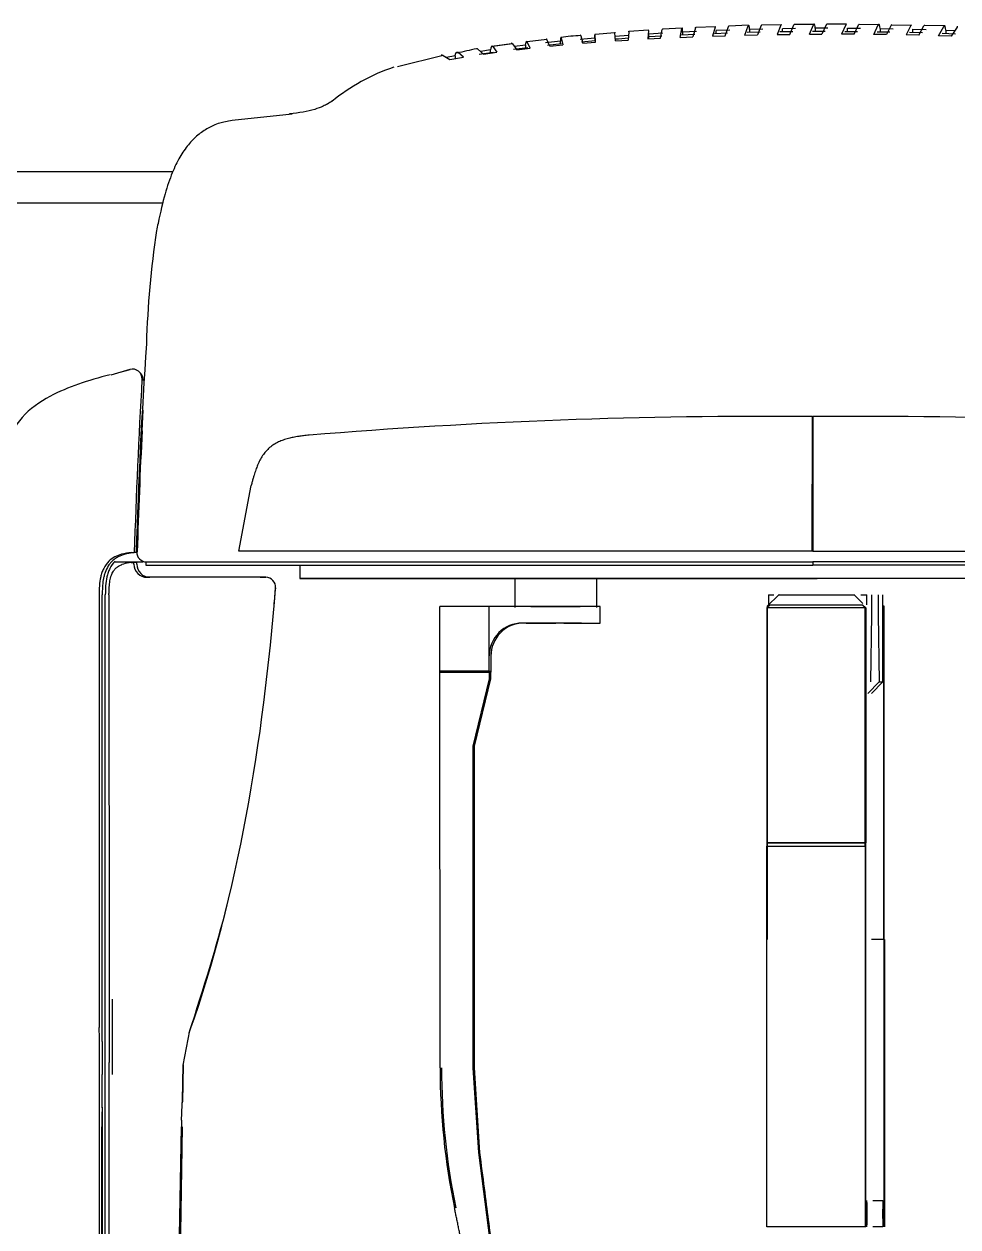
# Model space of a CAD drawing. Header units: millimetres. Extents: x -6176 to 11988, y -1403 to 10916.
# Drawn here: x -4565.5 to -4281.1, y 4249.7 to 4616 of the extents above; entities that cross this region are included whole.
import ezdxf

# ---------------------------------------------------------------- set-up
doc = ezdxf.new("R2010")
doc.units = ezdxf.units.MM

# ---------------------------------------------------------------- blocks, each defined once
blk = doc.blocks.new('08864')
at = {"color": 0, "linetype": 'Continuous'}
for p, q in [((1156.68, 1806.29), (1150.68, 1805.81)), ((1156.86, 1803.83), (1156.7, 1806.26)), ((1160.96, 1806.58), (1160.77, 1804.08)), ((1166.99, 1807.12), (1160.99, 1806.64)), ((1166.96, 1807), (1166.76, 1804.42)), ((1171.35, 1806.18), (1167.04, 1805.91)), ((1170.65, 1804.62), (1171.14, 1807.26)), ((1177.22, 1807.68), (1171.22, 1807.42)), ((1176.64, 1804.9), (1177.14, 1807.59)), ((1181.58, 1806.71), (1177.35, 1806.51)), ((1177.35, 1806.51), (1177.35, 1805.6)), ((1181.26, 1807.79), (1180.5, 1805.06)), ((1187.38, 1808.13), (1181.38, 1807.87)), ((1187.26, 1808.05), (1186.49, 1805.27)), ((1191.06, 1806.16), (1187.06, 1806.02)), ((1191.72, 1807.12), (1187.58, 1806.97)), ((1187.58, 1806.04), (1187.58, 1806.97)), ((1190.33, 1805.39), (1191.32, 1808.2)), ((1197.46, 1808.57), (1191.47, 1808.31)), ((1196.33, 1805.55), (1197.32, 1808.39)), ((1201, 1806.44), (1197.05, 1806.34)), ((1201.77, 1807.41), (1197.72, 1807.31)), ((1197.72, 1807.31), (1197.72, 1806.36)), ((1201.31, 1808.5), (1200.16, 1805.63)), ((1207.48, 1808.72), (1201.48, 1808.64)), ((1207.31, 1808.62), (1206.15, 1805.73)), ((1210.89, 1806.61), (1207, 1806.56)), ((1211.74, 1807.6), (1207.77, 1807.54)), ((1207.77, 1806.57), (1207.77, 1807.54)), ((1209.97, 1805.78), (1211.23, 1808.68)), ((1217.43, 1808.84), (1211.43, 1808.77)), ((1215.96, 1805.83), (1217.23, 1808.74)), ((1220.74, 1806.69), (1216.89, 1806.67)), ((1221.62, 1807.68), (1217.74, 1807.66)), ((1217.74, 1807.66), (1217.74, 1806.68)), ((1221.1, 1808.76), (1219.77, 1805.85)), ((1226, 1808.96), (1221.3, 1808.89)), ((1227.3, 1808.88), (1222.61, 1808.96)), ((1227.09, 1808.76), (1225.77, 1805.85)), ((1226.74, 1806.69), (1230.59, 1806.67)), ((1227.62, 1807.68), (1231.5, 1807.66)), ((1227.62, 1806.69), (1227.62, 1807.68)), ((1229.58, 1805.83), (1230.96, 1808.74)), ((1237.17, 1808.71), (1231.17, 1808.81)), ((1235.59, 1805.78), (1236.96, 1808.68)), ((1236.59, 1806.61), (1240.49, 1806.56)), ((1237.5, 1807.6), (1241.47, 1807.54)), ((1237.5, 1807.6), (1237.5, 1806.6)), ((1240.88, 1808.62), (1239.41, 1805.73)), ((1247.11, 1808.54), (1241.11, 1808.64)), ((1246.88, 1808.5), (1245.42, 1805.63)), ((1246.49, 1806.44), (1250.44, 1806.34)), ((1247.47, 1807.41), (1251.53, 1807.31)), ((1247.47, 1806.41), (1247.47, 1807.41)), ((1249.26, 1805.55), (1250.87, 1808.39)), ((1257.12, 1808.37), (1251.12, 1808.47)), ((1255.27, 1805.39), (1256.87, 1808.2)), ((1256.45, 1806.16), (1260.45, 1806.02)), ((1257.53, 1807.12), (1260.26, 1807.02)), ((1257.53, 1807.12), (1257.53, 1806.12)), ((1260.93, 1808.05), (1259.13, 1805.27)), ((1125.25, 1802.88), (1119.22, 1802.08)), ((1125.53, 1802.95), (1119.53, 1802.08)), ((1125.53, 1802.95), (1126.84, 1801.15)), ((1129.53, 1802.5), (1126.17, 1802.07)), ((1129.53, 1802.5), (1129.53, 1801.65)), ((1135.99, 1804.27), (1129.99, 1803.54)), ((1130.88, 1801.6), (1129.99, 1803.54)), ((1140.13, 1803.69), (1135.54, 1803.2)), ((1136.91, 1802.22), (1135.99, 1804.27)), ((1140.5, 1802.89), (1136.2, 1802.43)), ((1136.91, 1802.22), (1140.9, 1802.59)), ((1140.13, 1802.85), (1140.13, 1803.69)), ((1140.38, 1804.75), (1140.9, 1802.59)), ((1150.63, 1804.69), (1146.13, 1804.28)), ((1146.38, 1805.36), (1146.91, 1803.1)), ((1150.74, 1803.84), (1146.5, 1803.47)), ((1146.91, 1803.1), (1150.85, 1803.41)), ((1150.63, 1804.69), (1150.63, 1803.83)), ((1150.85, 1803.41), (1150.7, 1805.76)), ((1161.04, 1805.51), (1156.63, 1805.18)), ((1156.86, 1803.83), (1160.77, 1804.08)), ((1166.76, 1804.42), (1170.65, 1804.62)), ((1171.02, 1805.26), (1166.91, 1805.02)), ((1167.04, 1804.44), (1167.04, 1805.91)), ((1176.64, 1804.9), (1180.5, 1805.06)), ((1181.06, 1805.77), (1177.01, 1805.58)), ((1186.49, 1805.27), (1190.33, 1805.39)), ((1196.33, 1805.55), (1200.16, 1805.63)), ((1206.15, 1805.73), (1209.97, 1805.78)), ((1215.96, 1805.83), (1219.77, 1805.85)), ((1229.58, 1805.83), (1225.77, 1805.85)), ((1239.41, 1805.73), (1235.59, 1805.78)), ((1249.26, 1805.55), (1245.42, 1805.63)), ((1259.13, 1805.27), (1255.27, 1805.39)), ((1104.4, 1799.38), (1090.5, 1795.95)), ((1104.4, 1799.38), (1106.43, 1798.2)), ((1108.04, 1799.29), (1105.4, 1798.79)), ((1106.43, 1798.2), (1110.61, 1798.91)), ((1108.04, 1799.29), (1108.04, 1798.35)), ((1110.61, 1798.91), (1109, 1800.29)), ((1116.69, 1799.83), (1115, 1801.35)), ((1119.78, 1800.32), (1115.33, 1799.63)), ((1118.84, 1801.05), (1115.85, 1800.59)), ((1116.69, 1799.83), (1120.79, 1800.4)), ((1118.84, 1800.13), (1118.84, 1801.05)), ((1119.53, 1802.08), (1120.79, 1800.4)), ((1130.18, 1801.73), (1125.81, 1801.17)), ((1126.84, 1801.15), (1130.88, 1801.6)), ((1058.4, 1781.52), (1040.11, 1779.56)), ((1022.06, 1763.99), (237.46, 1763.99)), ((1019.04, 1754.44), (237.47, 1754.44)), ((1008.99, 1703.75), (1003.14, 1702.02)), ((1006.04, 1702.96), (1009.03, 1703.77)), ((1012.69, 1685.08), (1013, 1691.35)), ((1216.82, 1648.4), (1216.89, 1689.41)), ((1217.03, 1689.33), (1216.89, 1689.41)), ((1217.03, 1689.33), (1217.14, 1689.41)), ((1217.08, 1648.4), (1217.14, 1689.41)), ((1042.14, 1648.4), (1045.96, 1668.45)), ((1004.32, 1645.13), (1012.98, 1645.13)), ((1009.33, 1644.96), (1010.21, 1644.96)), ((1009.41, 1647.98), (1010.3, 1647.98)), ((1010.21, 1644.46), (1010.21, 1644.96)), ((1011.1, 1644.96), (1010.21, 1644.96)), ((1010.21, 1644.46), (1010.21, 1644.96)), ((1011.1, 1647.98), (1010.3, 1647.98)), ((1011.1, 1644.46), (1011.1, 1644.96)), ((1013.87, 1645.13), (1013.87, 1644.12)), ((1014.05, 1645.12), (1025.92, 1645.12)), ((1025.92, 1645.12), (1217.02, 1645.12)), ((1216.97, 1648.32), (1216.82, 1648.4)), ((1216.97, 1648.32), (1217.08, 1648.4)), ((1217.02, 1645.12), (1217.02, 1644.12)), ((1409.08, 1645.12), (1217.02, 1645.12)), ((1007, 1644.5), (1006.47, 1644.31)), ((1013.87, 1644.12), (1025.92, 1644.12)), ((1025.92, 1644.12), (1217.02, 1644.12)), ((1060.75, 1644.12), (1060.75, 1640.12)), ((1409.08, 1644.12), (1217.02, 1644.12)), ((1035.69, 1640.46), (1013.34, 1640.46)), ((1047.75, 1640.46), (1035.69, 1640.46)), ((1050.36, 1640.46), (1047.75, 1640.46)), ((1048.65, 1640.46), (1050.36, 1640.46)), ((1060.75, 1640.12), (1218.37, 1640.12)), ((1381.6, 1640.12), (1060.75, 1640.12)), ((1126.19, 1640.12), (1126.19, 1631.26)), ((1151.18, 1631.23), (1151.18, 1640.12)), ((1191.51, 1640.12), (1201.2, 1640.12)), ((1212.27, 1640.12), (1214.9, 1640.12)), ((1381.6, 1640.12), (1218.37, 1640.12)), ((1000.55, 1499.12), (1000.55, 1635.12)), ((1000.55, 1499.12), (1000.55, 1635.12)), ((1053.35, 1637.22), (1053.4, 1637.22)), ((1206.63, 1635.12), (1203.13, 1631.62)), ((1203.48, 1635.12), (1203.48, 1631.61)), ((1203.48, 1635.12), (1205.11, 1635.12)), ((1206.8, 1635.12), (1206.63, 1635.12)), ((1206.63, 1635.12), (1229.63, 1635.12)), ((1229.63, 1635.12), (1229.8, 1635.12)), ((1232.22, 1632.53), (1229.63, 1635.12)), ((1231.59, 1635.12), (1233.47, 1635.12)), ((1233.47, 1632.12), (1233.47, 1635.12)), ((1234.92, 1635.12), (1234.92, 1629.12)), ((1236.9, 1635.12), (1236.9, 1629.12)), ((1238.34, 1608.62), (1238.34, 1635.12)), ((1118.43, 1631.52), (1103.43, 1631.52)), ((1103.43, 1611.52), (1103.43, 1631.52)), ((1146.57, 1631.52), (1118.43, 1631.52)), ((1118.43, 1616.52), (1118.43, 1631.52)), ((1131.1, 1631.52), (1126.19, 1631.52)), ((1131.1, 1631.52), (1146.1, 1631.52)), ((1152.19, 1631.52), (1146.56, 1631.52)), ((1152.19, 1626.52), (1152.19, 1631.58)), ((1204, 1632.12), (1202.98, 1631.12)), ((1202.98, 1631.12), (1202.98, 1559.62)), ((1232.98, 1631.12), (1202.98, 1631.12)), ((1203.13, 1631.62), (1203.13, 1530.12)), ((1204, 1632.12), (1232, 1632.12)), ((1232.98, 1631.12), (1232, 1632.12)), ((1232, 1632.12), (1232.12, 1632.12)), ((1233.12, 1631.12), (1232.12, 1632.12)), ((1232.98, 1559.62), (1232.98, 1631.12)), ((1232.98, 1631.12), (1233.12, 1631.12)), ((1233.12, 1631.12), (1233.12, 1559.62)), ((1238.52, 1631.62), (1238.52, 1530.12)), ((1238.69, 1631.62), (1238.52, 1631.62)), ((1238.69, 1530.12), (1238.69, 1631.62)), ((1234.92, 1629.12), (1234.57, 1608.62)), ((1236.9, 1629.12), (1237.25, 1608.62)), ((1129.66, 1626.52), (1138.69, 1626.52)), ((1141.18, 1626.52), (1151.18, 1626.52)), ((1146.57, 1626.52), (1152.19, 1626.52)), ((1118.43, 1611.52), (1118.43, 1616.52)), ((1118.95, 1616.52), (1118.95, 1611.52)), ((1103.43, 1612.02), (1118.43, 1612.02)), ((1103.46, 1491.02), (1103.43, 1612.02)), ((1118.43, 1612.02), (1118.43, 1609.55)), ((1118.95, 1609.55), (1118.95, 1612.02)), ((1103.43, 1611.52), (1118.43, 1611.52)), ((1118.43, 1609.55), (1113.43, 1589.02)), ((1113.95, 1589.02), (1118.95, 1609.55)), ((1118.43, 1609.55), (1118.95, 1609.55)), ((1237.25, 1608.62), (1233.81, 1605.12)), ((1238.34, 1608.62), (1234.84, 1605.12)), ((1237.25, 1608.62), (1238.34, 1608.62)), ((1113.43, 1589.02), (1113.46, 1491.02)), ((1113.43, 1589.02), (1113.95, 1589.02)), ((1113.92, 1491.02), (1113.95, 1589.02)), ((1202.98, 1559.62), (1232.98, 1559.62)), ((1202.99, 1559.62), (1202.98, 1558.62)), ((1202.98, 1558.62), (1232.98, 1558.62)), ((1202.98, 1442.62), (1202.98, 1558.62)), ((1232.98, 1559.62), (1202.99, 1559.62)), ((1232.98, 1559.62), (1232.98, 1559.62)), ((1232.98, 1558.62), (1232.98, 1559.62)), ((1232.98, 1558.62), (1232.98, 1442.62)), ((1233.12, 1559.62), (1233.12, 1559.62)), ((1233.12, 1450.62), (1233.12, 1559.62)), ((1238.52, 1530.12), (1234.92, 1530.12)), ((1238.69, 1530.12), (1238.52, 1530.12)), ((1238.7, 1450.62), (1238.7, 1530.12)), ((1238.84, 1530.12), (1238.84, 1442.62)), ((1003.55, 1511.94), (1003.55, 1499.09)), ((1002.66, 1502.84), (1002.67, 1492.65)), ((1025.21, 1491.88), (1027.27, 1502.41)), ((1025.21, 1491.88), (1027.27, 1502.41)), ((1000.55, 1499.12), (1000.55, 1489.02)), ((1000.55, 1499.12), (1000.55, 1489.02)), ((1003.55, 1499.09), (1003.55, 1489.05)), ((999.69, 1432.33), (999.67, 1493.04)), ((1001.4, 1432.33), (1001.42, 1493.04)), ((1002.69, 1431.84), (1002.67, 1492.65)), ((1025.03, 1481.09), (1025.21, 1491.88)), ((1025.03, 1481.09), (1025.21, 1491.88)), ((1025.08, 1480.72), (1025.28, 1491.94)), ((1113.46, 1491.02), (1115.13, 1465.26)), ((1115.58, 1465.26), (1113.92, 1491.02)), ((1000.55, 1479.12), (1000.55, 1489.02)), ((1000.55, 1479.12), (1000.55, 1489.02)), ((1000.44, 1307.62), (1000.44, 1473.12)), ((1000.65, 1307.62), (1000.65, 1473.12)), ((1023.93, 1431.02), (1024.66, 1473.09)), ((1024.94, 1473.09), (1024.21, 1431.02)), ((1115.13, 1465.26), (1124.56, 1392.84)), ((1233.12, 1442.62), (1233.12, 1450.62)), ((1233.12, 1450.62), (1233.12, 1442.62)), ((1235.28, 1450.62), (1238.34, 1450.62)), ((1238.7, 1442.62), (1238.7, 1450.62)), ((1238.7, 1450.62), (1238.7, 1442.62)), ((1232.98, 1442.62), (1202.98, 1442.62)), ((1233.12, 1442.62), (1232.98, 1442.62)), ((1238.34, 1442.62), (1235.28, 1442.62))]:
    blk.add_line(p, q, dxfattribs=at)
for centre, radius, start, end in [((1149.38, 1742.59), 62.94, 92.8211, 98.3154), ((1210.49, 1094.04), 712.31, 93.99143, 94.32767), ((1321.75, 888.07), 936.59, 102.78081, 103.15459), ((1108.76, 1738.34), 60.66, 108.6714, 129.1491), ((1036.42, 1742.57), 19.68, 163.2527, 169.9038), ((1331.67, 1700.81), 317.87, 171.8199, 178.045), ((2823.23, 1590.94), 1813.26, 176.18447, 178.19051), ((3009.62, 1585.25), 2000.3, 176.68836, 178.20267), ((3009.62, 1585.25), 2000.3, 176.68836, 178.20267), ((1203.12, -15.18), 1704.65, 89.53727, 94.69651), ((37806.88, 1614.26), 36589.93, 179.882441, 179.946667), ((1232.15, 4), 1685.48, 85.27219, 90.51031), ((3046.35, 1584.66), 2036.14, 177.17287, 178.21125), ((1008.72, 1638.73), 9.03, 104.7601, 132.6764), ((1010.77, 1631.55), 16.49, 94.7251, 105.2902), ((1010.55, 1632.68), 12.34, 95.6841, 106.7236), ((1020.8, 1327.38), 320.97, 91.735, 91.772), ((1014.06, 1648.11), 2.99, 177.8619, 269.6807), ((1015.09, 1644.45), 4, 179.9612, 269.9178), ((111047.35, 1618.26), 110047.75, 179.9912207, 180.0598417), ((-109046.26, 1618.26), 110047.75, 359.9401583, 0.0087793), ((111211.55, 1618.32), 110208.95, 179.9912659, 180.0600382), ((1128.43, 1616.51), 10, 89.7341, 179.9678), ((1128.92, 1616.55), 9.97, 90.1182, 180.1794), ((1138.35, -1299.83), 2926.36, 89.83908, 90.19329), ((1312.71, 1491.01), 209.24, 179.9981, 191.7407), ((1313.51, 1490.9), 209.59, 179.9662, 191.6887), ((1123.95, 1472.59), 99.29, 178.5174, 179.7143), ((1117.29, 1446.62), 116.26, 358.0302, 1.9698), ((1349.82, 1446.62), 111.55, 177.9464, 182.0522)]:
    blk.add_arc(centre, radius, start, end, dxfattribs=at)
for centre, major_axis, ratio, start_param, end_param in [((1009.77, 1700.97), (0, -2.9), 0.999848, 1.512989, 3.398705), ((1009.77, 1700.97), (0, -2.9), 0.999848, 1.512989, 3.398705), ((1014.21, 1644.46), (0, -4), 0.999848, 4.712389, 6.283185), ((1014.21, 1644.46), (0, -4), 0.999848, 4.712389, 6.283185), ((1050.36, 1637.46), (0, -3), 0.999848, 1.4913, 3.141593), ((1050.36, 1637.46), (0, -3), 0.999848, 1.4913, 3.141593), ((1023.03, 1481.12), (0, -2), 0.999848, 1.220651, 1.341713), ((1023.03, 1481.12), (0, -2), 0.999848, 1.341713, 1.553343), ((1000.55, 1473.12), (0, -6), 0.017452, 3.141593, 4.712389), ((1000.55, 1473.12), (0, -6), 0.017452, 1.570796, 3.141593)]:
    blk.add_ellipse(centre, major_axis=major_axis, ratio=ratio, start_param=start_param, end_param=end_param, dxfattribs=at)
for points, degree, knots in [([(1156.67, 1806.44), (1156.68, 1806.44), (1156.68, 1806.43), (1156.69, 1806.37), (1156.7, 1806.32), (1156.7, 1806.26)], 3, [0.6101336, 0.6101336, 0.6101336, 0.6101336, 0.75, 0.75, 1, 1, 1, 1]), ([(1160.96, 1806.58), (1160.96, 1806.64), (1160.97, 1806.7), (1160.98, 1806.75), (1160.98, 1806.76), (1160.99, 1806.77)], 3, [0, 0, 0, 0, 0.25, 0.25, 0.3837436, 0.3837436, 0.3837436, 0.3837436]), ([(1166.96, 1807), (1166.96, 1807.05), (1166.97, 1807.11), (1166.98, 1807.16), (1166.98, 1807.18), (1166.99, 1807.18)], 3, [0, 0, 0, 0, 0.25, 0.25, 0.3750394, 0.3750394, 0.3750394, 0.3750394]), ([(1171.22, 1807.44), (1171.21, 1807.44), (1171.2, 1807.43), (1171.18, 1807.37), (1171.16, 1807.32), (1171.14, 1807.25)], 3, [0.6294208, 0.6294208, 0.6294208, 0.6294208, 0.75, 0.75, 1, 1, 1, 1]), ([(1177.35, 1806.51), (1177.34, 1806.96), (1177.32, 1807.25), (1177.28, 1807.62), (1177.27, 1807.71), (1177.23, 1807.79), (1177.21, 1807.78), (1177.18, 1807.71), (1177.16, 1807.65), (1177.14, 1807.59)], 3, [0, 0, 0, 0, 0.25, 0.25, 0.5, 0.5, 0.75, 0.75, 1, 1, 1, 1]), ([(1181.26, 1807.79), (1181.29, 1807.85), (1181.32, 1807.91), (1181.36, 1807.96), (1181.37, 1807.98), (1181.38, 1807.98)], 3, [0, 0, 0, 0, 0.25, 0.25, 0.3703496, 0.3703496, 0.3703496, 0.3703496]), ([(1187.26, 1808.05), (1187.29, 1808.11), (1187.32, 1808.17), (1187.35, 1808.22), (1187.37, 1808.23), (1187.38, 1808.24)], 3, [0, 0, 0, 0, 0.25, 0.25, 0.3700467, 0.3700467, 0.3700467, 0.3700467]), ([(1191.47, 1808.39), (1191.45, 1808.39), (1191.44, 1808.37), (1191.39, 1808.32), (1191.35, 1808.26), (1191.32, 1808.2)], 3, [0.6302185, 0.6302185, 0.6302185, 0.6302185, 0.75, 0.75, 1, 1, 1, 1]), ([(1197.72, 1807.31), (1197.69, 1807.77), (1197.65, 1808.05), (1197.59, 1808.43), (1197.55, 1808.52), (1197.49, 1808.6), (1197.45, 1808.58), (1197.38, 1808.51), (1197.35, 1808.45), (1197.32, 1808.39)], 3, [0, 0, 0, 0, 0.25, 0.25, 0.5, 0.5, 0.75, 0.75, 1, 1, 1, 1]), ([(1201.31, 1808.5), (1201.35, 1808.56), (1201.39, 1808.62), (1201.44, 1808.67), (1201.46, 1808.68), (1201.48, 1808.68)], 3, [0, 0, 0, 0, 0.25, 0.25, 0.37216, 0.37216, 0.37216, 0.37216]), ([(1207.31, 1808.62), (1207.35, 1808.68), (1207.38, 1808.74), (1207.44, 1808.79), (1207.46, 1808.81), (1207.48, 1808.81)], 3, [0, 0, 0, 0, 0.25, 0.25, 0.3770331, 0.3770331, 0.3770331, 0.3770331]), ([(1211.43, 1808.87), (1211.4, 1808.87), (1211.38, 1808.86), (1211.32, 1808.8), (1211.28, 1808.74), (1211.23, 1808.68)], 3, [0.619823, 0.619823, 0.619823, 0.619823, 0.75, 0.75, 1, 1, 1, 1]), ([(1217.74, 1807.66), (1217.7, 1808.11), (1217.65, 1808.4), (1217.57, 1808.78), (1217.53, 1808.87), (1217.44, 1808.95), (1217.4, 1808.93), (1217.32, 1808.86), (1217.28, 1808.8), (1217.23, 1808.74)], 3, [0, 0, 0, 0, 0.25, 0.25, 0.5, 0.5, 0.75, 0.75, 1, 1, 1, 1]), ([(1221.1, 1808.76), (1221.14, 1808.82), (1221.18, 1808.88), (1221.25, 1808.94), (1221.28, 1808.95), (1221.3, 1808.95)], 3, [0, 0, 0, 0, 0.25, 0.25, 0.3878139, 0.3878139, 0.3878139, 0.3878139]), ([(1227.09, 1808.76), (1227.14, 1808.82), (1227.18, 1808.88), (1227.25, 1808.94), (1227.28, 1808.95), (1227.3, 1808.95)], 3, [0, 0, 0, 0, 0.25, 0.25, 0.3901443, 0.3901443, 0.3901443, 0.3901443]), ([(1231.17, 1808.93), (1231.15, 1808.93), (1231.12, 1808.92), (1231.05, 1808.86), (1231, 1808.8), (1230.96, 1808.74)], 3, [0.6104848, 0.6104848, 0.6104848, 0.6104848, 0.75, 0.75, 1, 1, 1, 1]), ([(1237.5, 1807.6), (1237.46, 1808.05), (1237.41, 1808.34), (1237.32, 1808.72), (1237.28, 1808.81), (1237.18, 1808.89), (1237.14, 1808.87), (1237.05, 1808.8), (1237, 1808.74), (1236.96, 1808.68)], 3, [0, 0, 0, 0, 0.25, 0.25, 0.5, 0.5, 0.75, 0.75, 1, 1, 1, 1]), ([(1240.88, 1808.62), (1240.93, 1808.68), (1240.98, 1808.74), (1241.06, 1808.8), (1241.08, 1808.81), (1241.11, 1808.81)], 3, [0, 0, 0, 0, 0.25, 0.25, 0.3876508, 0.3876508, 0.3876508, 0.3876508]), ([(1246.88, 1808.5), (1246.93, 1808.56), (1246.98, 1808.62), (1247.06, 1808.67), (1247.08, 1808.68), (1247.11, 1808.69)], 3, [0, 0, 0, 0, 0.25, 0.25, 0.3863619, 0.3863619, 0.3863619, 0.3863619]), ([(1251.13, 1808.58), (1251.1, 1808.58), (1251.07, 1808.57), (1250.98, 1808.51), (1250.93, 1808.45), (1250.87, 1808.39)], 3, [0.6145726, 0.6145726, 0.6145726, 0.6145726, 0.75, 0.75, 1, 1, 1, 1]), ([(1257.53, 1807.12), (1257.47, 1807.58), (1257.42, 1807.86), (1257.31, 1808.24), (1257.25, 1808.33), (1257.15, 1808.41), (1257.09, 1808.39), (1256.98, 1808.32), (1256.93, 1808.26), (1256.87, 1808.2)], 3, [0, 0, 0, 0, 0.25, 0.25, 0.5, 0.5, 0.75, 0.75, 1, 1, 1, 1]), ([(1260.93, 1808.05), (1260.99, 1808.11), (1261.05, 1808.17), (1261.15, 1808.22), (1261.18, 1808.24), (1261.21, 1808.24)], 3, [0, 0, 0, 0, 0.25, 0.25, 0.3862265, 0.3862265, 0.3862265, 0.3862265]), ([(1125.53, 1802.95), (1125.47, 1803), (1125.42, 1803.05), (1125.31, 1803.1), (1125.27, 1803.11), (1125.22, 1803.09)], 3, [0, 0, 0, 0, 0.25, 0.25, 0.4476147, 0.4476147, 0.4476147, 0.4476147]), ([(1129.53, 1802.5), (1129.57, 1802.94), (1129.61, 1803.2), (1129.68, 1803.56), (1129.72, 1803.64), (1129.76, 1803.68)], 3, [0, 0, 0, 0, 0.25, 0.25, 0.4971773, 0.4971773, 0.4971773, 0.4971773]), ([(1129.79, 1803.7), (1129.82, 1803.71), (1129.84, 1803.7), (1129.91, 1803.65), (1129.95, 1803.6), (1129.99, 1803.54)], 3, [0.5623266, 0.5623266, 0.5623266, 0.5623266, 0.75, 0.75, 1, 1, 1, 1]), ([(1135.8, 1804.43), (1135.82, 1804.44), (1135.85, 1804.43), (1135.91, 1804.38), (1135.95, 1804.32), (1135.99, 1804.27)], 3, [0.5757173, 0.5757173, 0.5757173, 0.5757173, 0.75, 0.75, 1, 1, 1, 1]), ([(1140.38, 1804.75), (1140.36, 1804.81), (1140.34, 1804.86), (1140.29, 1804.93), (1140.27, 1804.94), (1140.23, 1804.86), (1140.21, 1804.78), (1140.17, 1804.42), (1140.15, 1804.14), (1140.13, 1803.69)], 3, [0, 0, 0, 0, 0.25, 0.25, 0.5, 0.5, 0.75, 0.75, 1, 1, 1, 1]), ([(1146.38, 1805.36), (1146.36, 1805.42), (1146.34, 1805.47), (1146.3, 1805.52), (1146.29, 1805.53), (1146.28, 1805.53)], 3, [0, 0, 0, 0, 0.25, 0.25, 0.4042624, 0.4042624, 0.4042624, 0.4042624]), ([(1150.63, 1804.69), (1150.64, 1805.14), (1150.64, 1805.42), (1150.65, 1805.78), (1150.66, 1805.87), (1150.67, 1805.91)], 3, [0, 0, 0, 0, 0.25, 0.25, 0.4968477, 0.4968477, 0.4968477, 0.4968477]), ([(1150.67, 1805.94), (1150.68, 1805.94), (1150.68, 1805.92), (1150.69, 1805.87), (1150.69, 1805.81), (1150.7, 1805.76)], 3, [0.6017311, 0.6017311, 0.6017311, 0.6017311, 0.75, 0.75, 1, 1, 1, 1]), ([(1104.4, 1799.38), (1104.3, 1799.41), (1104.2, 1799.44), (1103.99, 1799.47), (1103.89, 1799.47), (1103.79, 1799.43)], 3, [0, 0, 0, 0, 0.25, 0.25, 0.4959307, 0.4959307, 0.4959307, 0.4959307]), ([(1108.04, 1799.29), (1108.12, 1799.7), (1108.2, 1799.94), (1108.36, 1800.26), (1108.44, 1800.34), (1108.6, 1800.41), (1108.68, 1800.41), (1108.84, 1800.37), (1108.92, 1800.33), (1109, 1800.29)], 3, [0, 0, 0, 0, 0.25, 0.25, 0.5, 0.5, 0.75, 0.75, 1, 1, 1, 1]), ([(1114.56, 1801.46), (1114.63, 1801.48), (1114.7, 1801.48), (1114.84, 1801.44), (1114.92, 1801.4), (1115, 1801.35)], 3, [0.5295982, 0.5295982, 0.5295982, 0.5295982, 0.75, 0.75, 1, 1, 1, 1]), ([(1119.53, 1802.08), (1119.47, 1802.13), (1119.41, 1802.17), (1119.3, 1802.23), (1119.24, 1802.23), (1119.12, 1802.16), (1119.07, 1802.08), (1118.95, 1801.73), (1118.89, 1801.48), (1118.84, 1801.05)], 3, [0, 0, 0, 0, 0.25, 0.25, 0.5, 0.5, 0.75, 0.75, 1, 1, 1, 1]), ([(1070.67, 1785.52), (1070.13, 1785.17), (1069.29, 1784.64), (1067.5, 1783.75), (1064.04, 1782.42), (1060.6, 1781.94), (1057.64, 1781.56)], 3, [0, 0, 0, 0, 0.140703, 0.255032, 0.468573, 1, 1, 1, 1]), ([(1057.56, 1781.55), (1057.57, 1781.55), (1057.68, 1781.57), (1057.8, 1781.58), (1057.92, 1781.59), (1058.04, 1781.6), (1058.16, 1781.61)], 5, [0.38419987, 0.38419987, 0.38419987, 0.38419987, 0.38419987, 0.38419987, 0.38636558, 0.42137401, 0.42137401, 0.42137401, 0.42137401, 0.42137401, 0.42137401]), ([(1040.12, 1779.6), (1038.65, 1779.33), (1035.74, 1778.78), (1032.46, 1777.16), (1029.34, 1775), (1026.55, 1772.08), (1024.02, 1768.35), (1021.73, 1763.55), (1019.55, 1757.23), (1018.31, 1751.71), (1017.56, 1748.23)], 3, [0, 0, 0, 0, 0.055845, 0.131213, 0.226343, 0.341308, 0.476114, 0.630763, 0.805315, 1, 1, 1, 1]), ([(1010.92, 1703.65), (1010.9, 1703.66), (1010.81, 1703.68), (1010.72, 1703.69), (1010.64, 1703.7)], 3, [0.93347218, 0.93347218, 0.93347218, 0.93347218, 0.94715505, 1, 1, 1, 1]), ([(1002.98, 1702.13), (996.05, 1700.37), (987.18, 1697.6), (975.41, 1689.81), (969.28, 1677.09), (967.73, 1667.93), (966.91, 1660.82)], 3, [0, 0, 0, 0, 0.323773, 0.499992, 0.67619, 1, 1, 1, 1]), ([(1013.06, 1700.44), (1013.02, 1700.71), (1012.91, 1701.3), (1012.83, 1701.8), (1012.34, 1702.44), (1012.22, 1702.58)], 3, [0, 0, 0, 0, 0.2323523, 0.5611116, 0.6478865, 0.6478865, 0.6478865, 0.6478865]), ([(1063.55, 1683.75), (1063.27, 1683.72), (1062.72, 1683.67), (1061.91, 1683.58), (1061.14, 1683.48), (1060.09, 1683.33), (1058.8, 1683.1), (1057.23, 1682.75), (1055.72, 1682.3), (1054.23, 1681.7), (1052.83, 1680.95), (1051.52, 1680), (1050.36, 1678.85), (1049.38, 1677.54), (1048.56, 1676.13), (1047.88, 1674.67), (1047.3, 1673.16), (1046.85, 1671.8), (1046.5, 1670.59), (1046.22, 1669.54), (1046.05, 1668.82), (1045.96, 1668.45)], 3, [0, 0, 0, 0, 0.033249, 0.065177, 0.095788, 0.125091, 0.19038, 0.24988, 0.315584, 0.375469, 0.437918, 0.500862, 0.563461, 0.625869, 0.688818, 0.751108, 0.810664, 0.875375, 0.914701, 0.956257, 1, 1, 1, 1]), ([(1002.61, 1645.36), (1001.94, 1644.72), (1001.41, 1643.99), (1000.78, 1642.75), (1000.61, 1642.33), (1000.31, 1641.47), (1000.19, 1641.03), (999.89, 1639.69), (999.77, 1638.78), (999.63, 1636.96), (999.61, 1636.04), (999.61, 1635.12)], 3, [0, 0, 0, 0, 0.25, 0.25, 0.375, 0.375, 0.5, 0.5, 0.75, 0.75, 1, 1, 1, 1]), ([(1010.3, 1647.98), (1009.55, 1647.91), (1008.8, 1647.8), (1007.31, 1647.46), (1006.57, 1647.23), (1005.52, 1646.76), (1005.18, 1646.58), (1004.53, 1646.17), (1004.21, 1645.95), (1003.63, 1645.45), (1003.36, 1645.19), (1002.85, 1644.62), (1002.61, 1644.31), (1001.98, 1643.34), (1001.66, 1642.65), (1001.29, 1641.57), (1001.18, 1641.2), (1001, 1640.45), (1000.92, 1640.08), (1000.73, 1638.95), (1000.66, 1638.19), (1000.56, 1636.66), (1000.55, 1635.89), (1000.55, 1635.12)], 3, [0, 0, 0, 0, 0.125, 0.125, 0.25, 0.25, 0.3125, 0.3125, 0.375, 0.375, 0.4375, 0.4375, 0.5, 0.5, 0.625, 0.625, 0.6875, 0.6875, 0.75, 0.75, 0.875, 0.875, 1, 1, 1, 1]), ([(1010.3, 1647.98), (1009.55, 1647.91), (1008.8, 1647.8), (1007.31, 1647.46), (1006.57, 1647.23), (1005.52, 1646.76), (1005.18, 1646.58), (1004.53, 1646.17), (1004.21, 1645.95), (1003.63, 1645.45), (1003.36, 1645.19), (1002.85, 1644.62), (1002.61, 1644.31), (1001.98, 1643.34), (1001.66, 1642.65), (1001.29, 1641.57), (1001.18, 1641.2), (1001, 1640.45), (1000.92, 1640.08), (1000.73, 1638.95), (1000.66, 1638.19), (1000.56, 1636.66), (1000.55, 1635.89), (1000.55, 1635.12)], 3, [0, 0, 0, 0, 0.125, 0.125, 0.25, 0.25, 0.3125, 0.3125, 0.375, 0.375, 0.4375, 0.4375, 0.5, 0.5, 0.625, 0.625, 0.6875, 0.6875, 0.75, 0.75, 0.875, 0.875, 1, 1, 1, 1]), ([(1004.49, 1645.36), (1003.82, 1644.72), (1003.29, 1643.99), (1002.66, 1642.75), (1002.49, 1642.33), (1002.19, 1641.47), (1002.07, 1641.03), (1001.77, 1639.69), (1001.65, 1638.78), (1001.51, 1636.96), (1001.49, 1636.04), (1001.49, 1635.12)], 3, [0, 0, 0, 0, 0.25, 0.25, 0.375, 0.375, 0.5, 0.5, 0.75, 0.75, 1, 1, 1, 1]), ([(1216.82, 1648.4), (1216.71, 1648.4), (1214.37, 1648.4), (1209.79, 1648.4), (1203.05, 1648.4), (1196.22, 1648.4), (1189.31, 1648.4), (1182.32, 1648.4), (1175.24, 1648.4), (1168.07, 1648.4), (1160.83, 1648.4), (1153.5, 1648.4), (1146.08, 1648.4), (1138.58, 1648.4), (1131, 1648.4), (1123.33, 1648.4), (1115.58, 1648.4), (1107.75, 1648.4), (1099.83, 1648.4), (1091.83, 1648.4), (1083.75, 1648.4), (1075.58, 1648.4), (1067.33, 1648.4), (1059, 1648.4), (1050.59, 1648.4), (1044.96, 1648.4), (1042.14, 1648.4)], 3, [0, 0, 0, 0, 0.001955, 0.039564, 0.077661, 0.11625, 0.155335, 0.194921, 0.235013, 0.275615, 0.316733, 0.358372, 0.400538, 0.443238, 0.486477, 0.530264, 0.574606, 0.619509, 0.664982, 0.711033, 0.757672, 0.804906, 0.852746, 0.901202, 0.950283, 1, 1, 1, 1]), ([(1217.08, 1648.4), (1217.2, 1648.4), (1218, 1648.4), (1219.49, 1648.4), (1221.56, 1648.4), (1223.63, 1648.4), (1225.72, 1648.4), (1227.81, 1648.4), (1229.92, 1648.4), (1232.03, 1648.4), (1234.15, 1648.4), (1236.27, 1648.4), (1238.41, 1648.4), (1240.55, 1648.4), (1242.71, 1648.4), (1244.87, 1648.4), (1247.04, 1648.4), (1249.21, 1648.4), (1251.4, 1648.4), (1253.59, 1648.4), (1255.8, 1648.4), (1258.01, 1648.4), (1260.23, 1648.4), (1262.46, 1648.4), (1264.69, 1648.4), (1266.94, 1648.4), (1269.19, 1648.4), (1271.45, 1648.4), (1273.72, 1648.4), (1276, 1648.4), (1278.29, 1648.4), (1280.58, 1648.4), (1282.89, 1648.4), (1285.2, 1648.4), (1287.52, 1648.4), (1289.85, 1648.4), (1292.19, 1648.4), (1294.53, 1648.4), (1296.89, 1648.4), (1299.25, 1648.4), (1301.62, 1648.4), (1304, 1648.4), (1306.39, 1648.4), (1308.78, 1648.4), (1311.19, 1648.4), (1313.6, 1648.4), (1316.02, 1648.4), (1318.45, 1648.4), (1320.89, 1648.4), (1323.34, 1648.4), (1325.79, 1648.4), (1328.26, 1648.4), (1330.73, 1648.4), (1333.21, 1648.4), (1335.7, 1648.4), (1338.19, 1648.4), (1340.7, 1648.4), (1343.21, 1648.4), (1345.73, 1648.4), (1348.26, 1648.4), (1350.8, 1648.4), (1353.35, 1648.4), (1355.91, 1648.4), (1358.47, 1648.4), (1361.04, 1648.4), (1363.62, 1648.4), (1366.21, 1648.4), (1368.81, 1648.4), (1371.42, 1648.4), (1374.03, 1648.4), (1376.65, 1648.4), (1379.29, 1648.4), (1381.92, 1648.4), (1384.57, 1648.4), (1387.23, 1648.4), (1389.89, 1648.4), (1391.67, 1648.4), (1392.56, 1648.4)], 3, [0, 0, 0, 0, 0.001955, 0.013592, 0.025276, 0.037007, 0.048785, 0.060611, 0.072484, 0.084404, 0.096372, 0.108388, 0.120451, 0.132563, 0.144722, 0.15693, 0.169186, 0.181491, 0.193845, 0.206247, 0.218698, 0.231199, 0.243748, 0.256347, 0.268996, 0.281694, 0.294442, 0.307241, 0.320089, 0.332988, 0.345937, 0.358938, 0.371989, 0.385091, 0.398245, 0.41145, 0.424707, 0.438015, 0.451376, 0.464789, 0.478255, 0.491773, 0.505345, 0.518969, 0.532647, 0.546378, 0.560163, 0.574002, 0.587896, 0.601844, 0.615847, 0.629904, 0.644017, 0.658186, 0.67241, 0.68669, 0.701027, 0.71542, 0.729869, 0.744376, 0.75894, 0.773562, 0.788242, 0.802979, 0.817776, 0.832631, 0.847545, 0.862518, 0.877551, 0.892644, 0.907797, 0.923011, 0.938286, 0.953622, 0.969019, 0.984479, 1, 1, 1, 1]), ([(1002.6, 1635.12), (1002.61, 1635.53), (1002.61, 1636.31), (1002.67, 1637.42), (1002.76, 1638.42), (1002.93, 1639.64), (1003.25, 1640.96), (1003.85, 1642.24), (1004.58, 1643.16), (1005.43, 1643.83), (1006.09, 1644.16), (1006.44, 1644.3), (1006.47, 1644.31)], 3, [0, 0, 0, 0, 0.115447, 0.21895, 0.312197, 0.396666, 0.565355, 0.690717, 0.793131, 0.893475, 0.991111, 1, 1, 1, 1]), ([(999.67, 1493.04), (999.67, 1493.9), (999.67, 1494.76), (999.67, 1496.47), (999.67, 1497.33), (999.67, 1499.04), (999.67, 1499.9), (999.67, 1501.61), (999.66, 1502.47), (999.66, 1503.32)], 3, [0, 0, 0, 0, 0.25, 0.25, 0.5, 0.5, 0.75, 0.75, 1, 1, 1, 1]), ([(1001.42, 1493.04), (1001.42, 1493.9), (1001.42, 1494.76), (1001.42, 1496.47), (1001.42, 1497.33), (1001.42, 1499.04), (1001.43, 1499.9), (1001.43, 1501.61), (1001.43, 1502.47), (1001.43, 1503.32)], 3, [0, 0, 0, 0, 0.25, 0.25, 0.5, 0.5, 0.75, 0.75, 1, 1, 1, 1]), ([(1024.71, 1475.14), (1024.74, 1476.15), (1024.8, 1477.88), (1024.9, 1479.79), (1024.96, 1480.58), (1024.98, 1480.74), (1024.98, 1480.74)], 3, [0, 0, 0, 0, 0.2361396, 0.4728652, 0.6534452, 0.7240273, 0.7240273, 0.7240273, 0.7240273]), ([(1123.97, 1400.46), (1123.93, 1400.76), (1123.89, 1401.12), (1123.76, 1402.08), (1123.45, 1404.5), (1123.01, 1407.87), (1122.57, 1411.25), (1122.03, 1415.48), (1115.58, 1465.26)], 2, [0.1068051, 0.1068051, 0.1068051, 0.1139677, 0.1139677, 0.1606009, 0.1606009, 0.2538675, 0.2538675, 1, 1, 1]), ([(1119.37, 1392.84), (1119.36, 1392.87), (1119.35, 1392.91), (1119.3, 1393.17), (1119.23, 1393.48), (1119.18, 1393.7), (1119.11, 1394.05), (1119.08, 1394.2), (1119.05, 1394.34), (1119.04, 1394.39), (1118.99, 1394.63), (1118.87, 1395.23), (1118.76, 1395.77), (1118.63, 1396.38), (1118.52, 1396.91), (1118.47, 1397.16), (1118.4, 1397.49), (1118.34, 1397.77), (1118.28, 1398.06), (1118.02, 1399.31), (1117.81, 1400.35), (1117.58, 1401.44), (1117.33, 1402.64), (1117.2, 1403.27), (1117.1, 1403.78), (1117.01, 1404.2), (1116.86, 1404.93), (1116.7, 1405.69), (1116.62, 1406.07), (1116.57, 1406.33), (1116.5, 1406.65), (1116.48, 1406.74), (1116.38, 1407.22), (1116.22, 1407.99), (1115.91, 1409.51), (1115.67, 1410.67), (1115.43, 1411.8), (1114.96, 1414.09), (1114.48, 1416.38), (1114.35, 1417.03), (1113.53, 1420.96), (1112.54, 1425.73), (1111.64, 1430.12), (1109.22, 1441.79), (1107.85, 1448.44)], 2, [0, 0, 0, 0.001288, 0.001288, 0.011584, 0.011584, 0.02188, 0.02188, 0.027028, 0.027028, 0.032176, 0.032176, 0.052768, 0.052768, 0.07336, 0.07336, 0.083656, 0.083656, 0.093952, 0.093952, 0.135136, 0.135136, 0.17632, 0.17632, 0.196912, 0.196912, 0.217504, 0.217504, 0.238096, 0.238096, 0.248392, 0.248392, 0.258688, 0.258688, 0.299872, 0.299872, 0.341056, 0.341056, 0.423424, 0.423424, 0.505792, 0.505792, 0.670528, 0.670528, 1, 1, 1])]:
    blk.add_open_spline(points, degree=degree, knots=knots, dxfattribs=at)
for points in [[(1009.03, 1703.77), (1009.02, 1703.77), (1009, 1703.77), (1008.99, 1703.76)], [(1027.27, 1502.41), (1041.89, 1543.24), (1049.66, 1590.81), (1053.35, 1637.22)], [(1027.27, 1502.41), (1041.89, 1543.24), (1049.66, 1590.81), (1053.35, 1637.22)], [(1052.9, 1631.89), (1053.07, 1633.64), (1053.23, 1635.41), (1053.4, 1637.22)], [(1027.05, 1501.68), (1031.56, 1515.81), (1035.37, 1527.89), (1038.61, 1540.56)]]:
    blk.add_open_spline(points, degree=3, dxfattribs=at)

msp = doc.modelspace()

# ---------------------------------------------------------------- block references
at = {"color": 0}
msp.add_blockref('08864', (-5542.28, 2807.08), dxfattribs=at)

doc.saveas('drawing.dxf')
